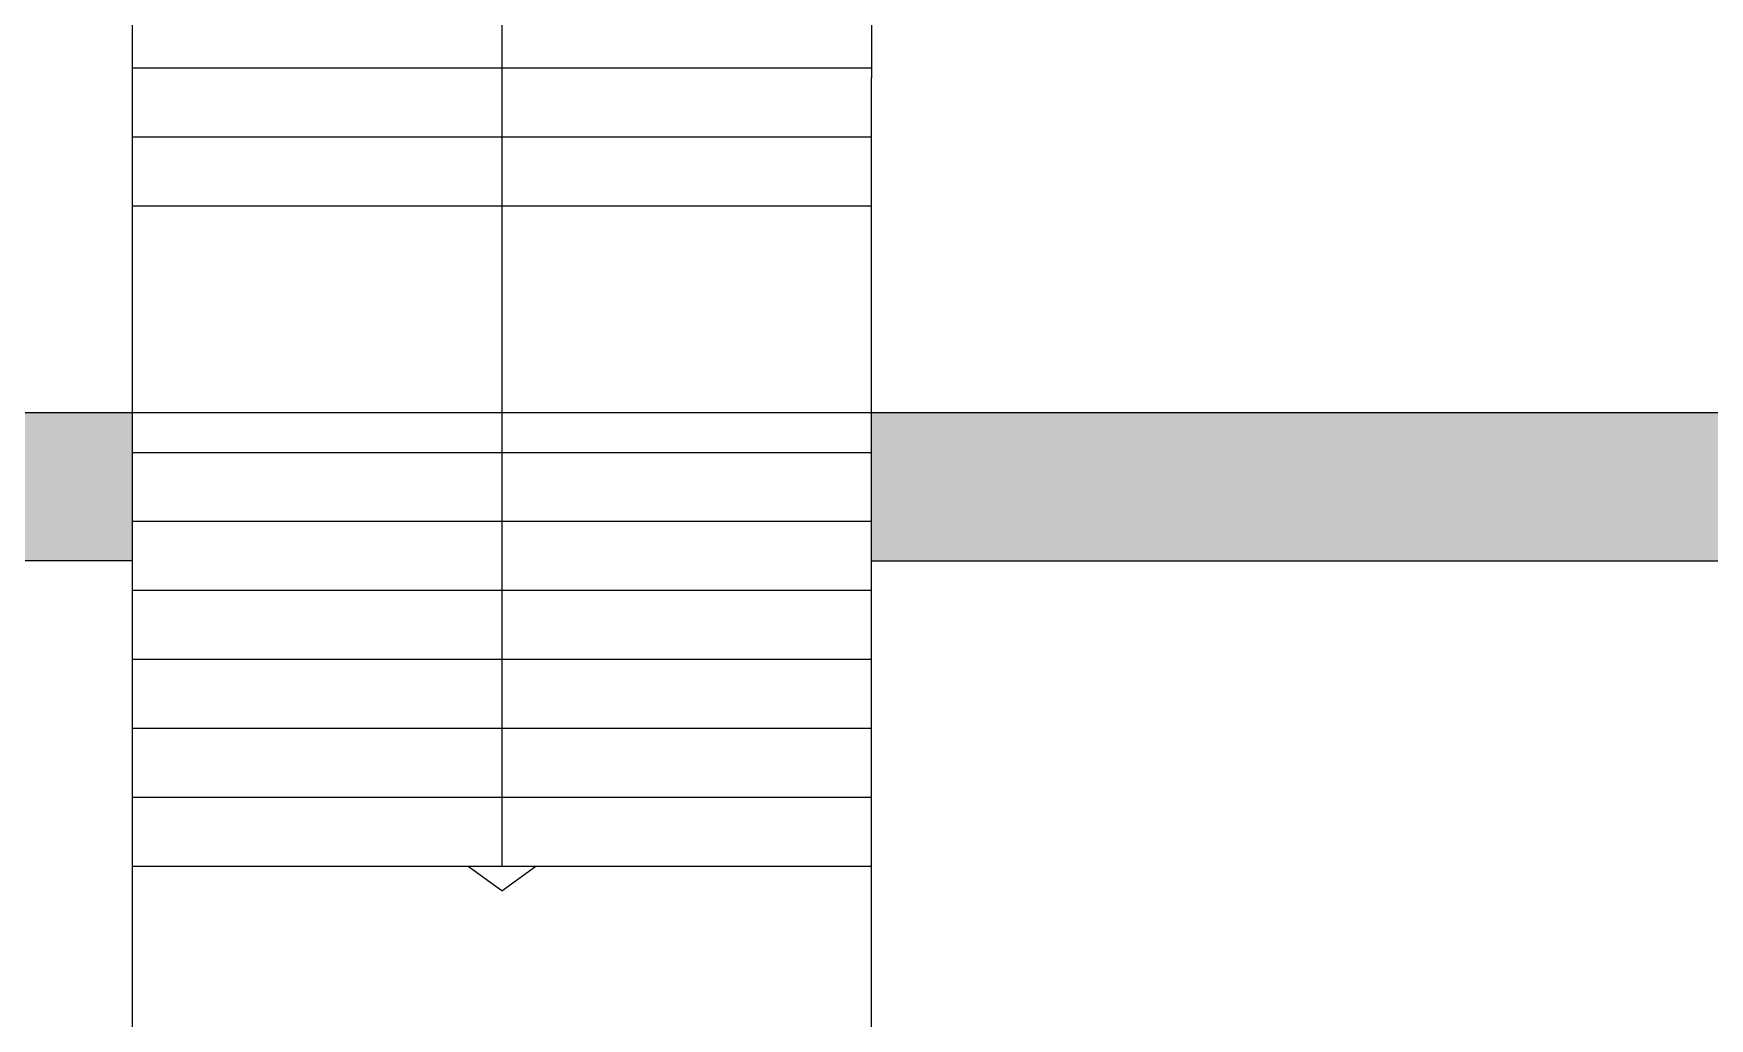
# Model space of a CAD drawing. Header units: millimetres. Extents: x 3409 to 3822, y 896 to 1108.
# Drawn here: x 3431.37 to 3438.17, y 1085.77 to 1089.77 of the extents above; entities that cross this region are included whole.
import ezdxf

# ---------------------------------------------------------------- set-up
doc = ezdxf.new("R2010")
doc.units = ezdxf.units.MM
for name, color, linetype in [('a-epipla', 8, 'Continuous'), ('a-toixoi', 5, 'Continuous'), ('diakekomenes', 9, 'Continuous'), ('edafos', 2, 'Continuous'), ('Layer1', 5, 'Continuous')]:
    doc.layers.add(name, color=color, linetype=linetype)

msp = doc.modelspace()

# ---------------------------------------------------------------- hatches: boundary and pattern name
at = {"layer": 'Layer1'}
h = msp.add_hatch(color=256, dxfattribs=at)
h.dxf.hatch_style = 1
h.paths.add_polyline_path([(3414.874, 1078.1311), (3415.474, 1078.1311), (3415.474, 1087.6311), (3431.774, 1087.6311), (3431.774, 1088.2311), (3414.874, 1088.2311)])
h.paths.add_polyline_path([(3417.974, 1082.4311), (3421.174, 1082.4311), (3421.174, 1082.6311), (3417.974, 1082.6311), (3417.974, 1083.5811), (3419.4908, 1083.5811), (3419.4908, 1083.7811), (3417.974, 1083.7811), (3417.974, 1084.5311), (3417.774, 1084.5311), (3417.774, 1080.5311), (3417.974, 1080.5311), (3417.974, 1081.2811), (3419.4908, 1081.2811), (3419.4908, 1081.4811), (3417.974, 1081.4811)], flags=17)
h.paths.add_polyline_path([(3419.4908, 1084.7311), (3419.4908, 1084.9311), (3418.174, 1084.9311), (3418.174, 1084.7311)], flags=17)
h.paths.add_polyline_path([(3421.174, 1084.7311), (3421.174, 1084.9311), (3420.4934, 1084.9311), (3420.4934, 1084.7311)], flags=17)
h.paths.add_polyline_path([(3418.174, 1080.3311), (3418.174, 1080.1311), (3419.4907, 1080.1311), (3419.4908, 1080.3311)], flags=17)
h.paths.add_polyline_path([(3420.4934, 1080.3311), (3420.4933, 1080.1311), (3421.174, 1080.1311), (3421.174, 1080.3311)], flags=17)
h.paths.add_polyline_path([(3421.574, 1084.5311), (3421.174, 1084.5311), (3421.174, 1080.5311), (3421.574, 1080.5311)], flags=17)
h.paths.add_polyline_path([(3431.374, 1080.5312), (3431.774, 1080.5312), (3431.774, 1084.5311), (3431.374, 1084.5311)])
h.paths.add_polyline_path([(3435.174, 1084.5311), (3434.774, 1084.5311), (3434.774, 1080.5312), (3435.174, 1080.5312)])
h.paths.add_polyline_path([(3445.374, 1084.5311), (3444.974, 1084.5311), (3444.974, 1080.6623), (3444.974, 1080.5311), (3445.374, 1080.5311)])
h.paths.add_polyline_path([(3451.374, 1080.5311), (3451.774, 1080.5311), (3451.774, 1084.5311), (3451.374, 1084.5311)])
h = msp.add_hatch(color=256, dxfattribs=at)
h.dxf.hatch_style = 1
h.paths.add_polyline_path([(3461.974, 1087.6311), (3461.974, 1088.2311), (3434.774, 1088.2311), (3434.774, 1087.6311)])

# ---------------------------------------------------------------- linework, layer by layer
at = {"layer": 'a-epipla'}
for p, q in [((3433.274, 1105.4311), (3433.274, 1086.3911)), ((3431.774, 1089.5911), (3431.774, 1084.9311)), ((3434.774, 1084.9311), (3434.774, 1089.5911)), ((3433.274, 1086.2911), (3433.1378, 1086.3901)), ((3433.274, 1086.2911), (3433.4117, 1086.3911))]:
    msp.add_line(p, q, dxfattribs=at)
at = {"layer": 'a-toixoi'}
for p, q in [((3434.774, 1087.6311), (3434.774, 1088.2311)), ((3431.774, 1087.6311), (3415.474, 1087.6311)), ((3434.774, 1087.6311), (3461.974, 1087.6311))]:
    msp.add_line(p, q, dxfattribs=at)
at = {"layer": 'diakekomenes'}
for p, q in [((3431.774, 1105.4311), (3431.774, 1089.5911)), ((3434.774, 1100.0911), (3434.774, 1089.5911)), ((3431.774, 1089.6311), (3434.774, 1089.6311)), ((3431.774, 1089.3511), (3434.774, 1089.3511)), ((3431.774, 1089.0711), (3434.774, 1089.0711)), ((3431.774, 1088.0711), (3434.774, 1088.0711)), ((3431.774, 1087.7911), (3434.774, 1087.7911)), ((3431.774, 1087.5111), (3434.774, 1087.5111)), ((3431.774, 1087.2311), (3434.774, 1087.2311)), ((3431.774, 1086.9511), (3434.774, 1086.9511)), ((3431.774, 1086.6711), (3434.774, 1086.6711)), ((3431.774, 1086.3911), (3434.774, 1086.3911))]:
    msp.add_line(p, q, dxfattribs=at)
at = {"layer": 'edafos'}
msp.add_line((3486.3566, 1088.2311), (3410.124, 1088.2311), dxfattribs=at)

doc.saveas('drawing.dxf')
